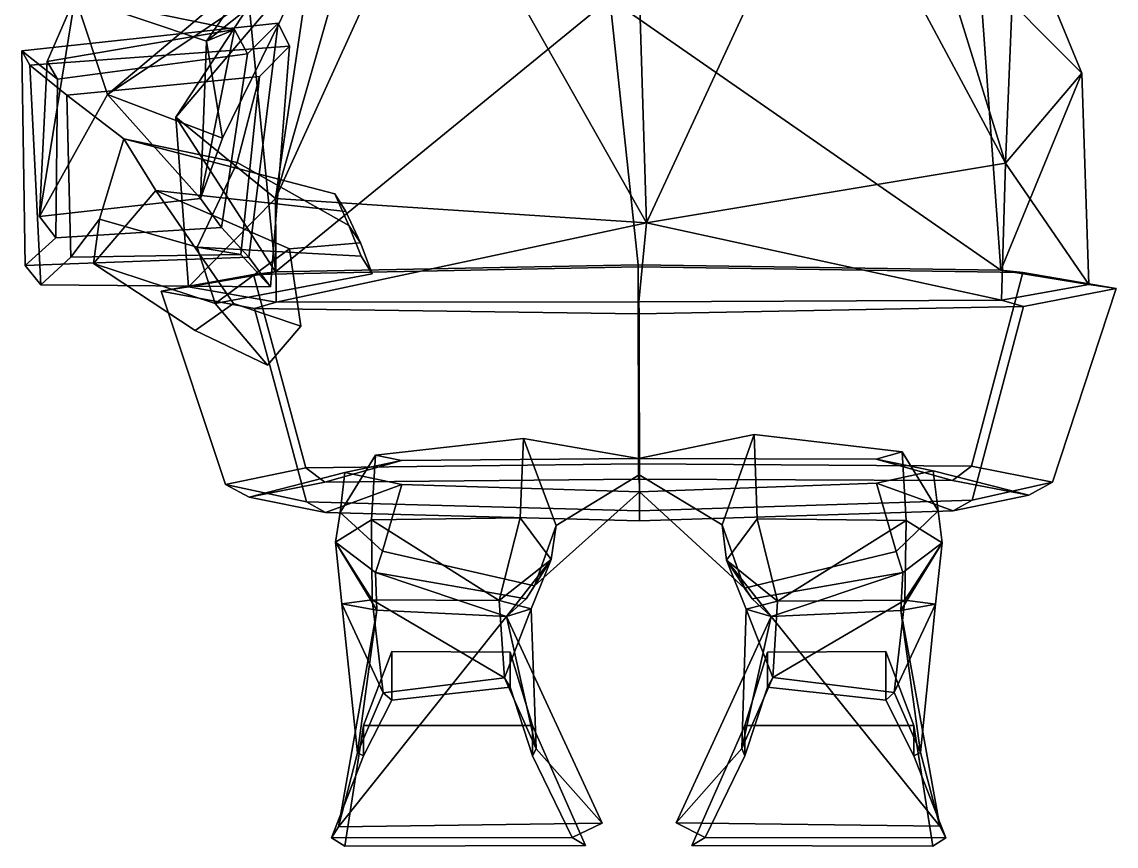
# Model space of a CAD drawing. Extents: x -174 to 221, y -153 to 354.
# Drawn here: x -173.9 to 131.2, y -153 to 76.7 of the extents above; entities that cross this region are included whole.
import ezdxf

# ---------------------------------------------------------------- set-up
doc = ezdxf.new("R2010")
doc.units = 0

msp = doc.modelspace()

# ---------------------------------------------------------------- linework, layer by layer
for points in [[(0.247299, 20.705917, -88.739159), (-58.729805, 125.082855, -54.153484), (-3.182247, 132.063507, -58.180061)], [(0.247299, 20.705917, -88.739159), (-3.182247, 132.063507, -58.180061), (50.818691, 129.828247, -50.803196)], [(100.391655, 37.348038, -53.367142), (0.247299, 20.705917, -88.739159), (50.818691, 129.828247, -50.803196)], [(100.391655, 37.348038, -53.367142), (50.818691, 129.828247, -50.803196), (76.204941, 115.336792, -35.915131)], [(-85.769226, 124.644775, 28.531847), (-159.090332, 83.692719, -32.146225), (-122.428047, 71.354523, 3.04317)], [(-93.32505, 94.530289, -9.623897), (-85.769226, 124.644775, 28.531847), (-122.428047, 71.354523, 3.04317)], [(-103.16938, 27.465271, -60.332008), (-58.729805, 125.082855, -54.153484), (0.247299, 20.705917, -88.739159)], [(-103.16938, 27.465271, -60.332008), (-77.562363, 117.42038, -40.523121), (-58.729805, 125.082855, -54.153484)], [(-77.562363, 117.42038, -40.523121), (-150.013916, 56.472809, -64.34774), (-159.090332, 83.692719, -32.146225)], [(-93.32505, 94.530289, -9.623897), (-150.013916, 56.472809, -64.34774), (-77.562363, 117.42038, -40.523121)], [(-103.16938, 27.465271, -60.332008), (-93.32505, 94.530289, -9.623897), (-77.562363, 117.42038, -40.523121)], [(100.391655, 37.348038, -53.367142), (76.204941, 115.336792, -35.915131), (103.301338, 107.151184, -0.448386)], [(93.023651, 91.225479, 89.430557), (121.654091, 62.469193, 10.896808), (103.301338, 107.151184, -0.448386)], [(121.654091, 62.469193, 10.896808), (100.391655, 37.348038, -53.367142), (103.301338, 107.151184, -0.448386)], [(-118.003609, 44.353348, -35.903622), (-150.013916, 56.472809, -64.34774), (-93.32505, 94.530289, -9.623897)], [(-110.537384, 81.342712, 82.465691), (-93.32505, 94.530289, -9.623897), (-130.976913, 50.204117, 2.253007)], [(-130.976913, 50.204117, 2.253007), (-93.32505, 94.530289, -9.623897), (-103.16938, 27.465271, -60.332008)], [(-118.003609, 44.353348, -35.903622), (-93.32505, 94.530289, -9.623897), (-122.428047, 71.354523, 3.04317)], [(99.128059, 7.574905, 80.964767), (93.023651, 91.225479, 89.430557), (-9.977456, 83.274536, 117.728706)], [(99.128059, 7.574905, 80.964767), (121.654091, 62.469193, 10.896808), (93.023651, 91.225479, 89.430557)], [(-169.015747, 22.504257, 10.559484), (-166.846191, 65.731598, 17.938486), (-159.090332, 83.692719, -32.146225)], [(-169.015747, 22.504257, 10.559484), (-159.090332, 83.692719, -32.146225), (-150.013916, 56.472809, -64.34774)], [(-114.649368, 74.61824, 13.486232), (-159.090332, 83.692719, -32.146225), (-166.846191, 65.731598, 17.938486)], [(-114.649368, 74.61824, 13.486232), (-122.428047, 71.354523, 3.04317), (-159.090332, 83.692719, -32.146225)], [(-103.16674, 7.027313, 80.676941), (-9.977456, 83.274536, 117.728706), (-110.537384, 81.342712, 82.465691)], [(-103.16674, 7.027313, 80.676941), (-2.055998, 8.989944, 110.965469), (-9.977456, 83.274536, 117.728706)], [(99.128059, 7.574905, 80.964767), (-9.977456, 83.274536, 117.728706), (-2.055998, 8.989944, 110.965469)], [(-103.16674, 7.027313, 80.676941), (-110.537384, 81.342712, 82.465691), (-130.976913, 50.204117, 2.253007)], [(-102.473389, 76.433151, 49.3088), (-173.908173, 68.718323, 56.186867), (-171.73175, 64.704071, 88.258858), (-99.249588, 70.004272, 81.643585)], [(-102.473389, 76.433151, 49.3088), (-111.00238, 67.799561, 48.768848), (-163.95192, 60.756241, 53.633236), (-173.908173, 68.718323, 56.186867)], [(-110.620972, 11.120178, 38.721439), (-118.279892, 19.454498, 41.075798), (-111.00238, 67.799561, 48.768848), (-102.473389, 76.433151, 49.3088)], [(-110.620972, 11.120178, 38.721439), (-102.473389, 76.433151, 49.3088), (-99.249588, 70.004272, 81.643585), (-104.559464, 2.901382, 71.330711)], [(-166.846191, 65.731598, 17.938486), (-163.95192, 60.756241, 53.633236), (-111.00238, 67.799561, 48.768848), (-114.649368, 74.61824, 13.486232)], [(-114.649368, 74.61824, 13.486232), (-111.00238, 67.799561, 48.768848), (-118.279892, 19.454498, 41.075798), (-124.05246, 27.483704, 6.252007)], [(-124.05246, 27.483704, 6.252007), (-122.428047, 71.354523, 3.04317), (-114.649368, 74.61824, 13.486232)], [(-124.05246, 27.483704, 6.252007), (-118.003609, 44.353348, -35.903622), (-122.428047, 71.354523, 3.04317)], [(-168.642944, 3.485886, 77.907875), (-171.73175, 64.704071, 88.258858), (-173.908173, 68.718323, 56.186867), (-173.000519, 8.827957, 45.512058)], [(-173.000519, 8.827957, 45.512058), (-173.908173, 68.718323, 56.186867), (-163.95192, 60.756241, 53.633236), (-164.432037, 16.583496, 45.892529)], [(-99.249588, 70.004272, 81.643585), (-171.73175, 64.704071, 88.258858), (-161.361542, 56.303223, 85.580055), (-107.658272, 61.547195, 81.120888)], [(-104.559464, 2.901382, 71.330711), (-99.249588, 70.004272, 81.643585), (-107.658272, 61.547195, 81.120888), (-112.843277, 11.892548, 73.87307)], [(-168.642944, 3.485886, 77.907875), (-160.228989, 11.154465, 78.29081), (-161.361542, 56.303223, 85.580055), (-171.73175, 64.704071, 88.258858)], [(-164.432037, 16.583496, 45.892529), (-163.95192, 60.756241, 53.633236), (-166.846191, 65.731598, 17.938486), (-169.015747, 22.504257, 10.559484)], [(-113.871964, 37.516129, 65.789383), (-107.658272, 61.547195, 81.120888), (-161.361542, 56.303223, 85.580055), (-145.482742, 44.176422, 70.640862)], [(-124.991196, 13.944489, 61.395432), (-112.843277, 11.892548, 73.87307), (-107.658272, 61.547195, 81.120888), (-113.871964, 37.516129, 65.789383)], [(99.128059, 7.574905, 80.964767), (123.608986, 3.562332, 5.801484), (121.654091, 62.469193, 10.896808)], [(123.608986, 3.562332, 5.801484), (100.391655, 37.348038, -53.367142), (121.654091, 62.469193, 10.896808)], [(-124.05246, 27.483704, 6.252007), (-169.015747, 22.504257, 10.559484), (-150.013916, 56.472809, -64.34774)], [(-152.264038, 21.760986, 65.960556), (-145.482742, 44.176422, 70.640862), (-161.361542, 56.303223, 85.580055), (-160.228989, 11.154465, 78.29081)], [(-124.05246, 27.483704, 6.252007), (-150.013916, 56.472809, -64.34774), (-118.003609, 44.353348, -35.903622)], [(-103.16674, 7.027313, 80.676941), (-130.976913, 50.204117, 2.253007), (-127.465317, 2.88269, 5.44425)], [(-127.465317, 2.88269, 5.44425), (-130.976913, 50.204117, 2.253007), (-103.16938, 27.465271, -60.332008)], [(-153.911301, 9.366928, 88.550514), (-136.529404, 29.705399, 93.172409), (-145.482742, 44.176422, 70.640862), (-152.264038, 21.760986, 65.960556)], [(-82.695473, 20.024139, 87.815956), (-113.871964, 37.516129, 65.789383), (-145.482742, 44.176422, 70.640862), (-86.644783, 28.779282, 90.658493)], [(-83.576721, 23.852539, 99.592598), (-86.644783, 28.779282, 90.658493), (-145.482742, 44.176422, 70.640862), (-136.529404, 29.705399, 93.172409)], [(-79.303207, 11.476547, 85.119965), (-124.991196, 13.944489, 61.395432), (-113.871964, 37.516129, 65.789383), (-82.695473, 20.024139, 87.815956)], [(99.315453, -0.808884, -73.608887), (0.247299, 20.705917, -88.739159), (100.391655, 37.348038, -53.367142)], [(123.608986, 3.562332, 5.801484), (99.315453, -0.808884, -73.608887), (100.391655, 37.348038, -53.367142)], [(-124.05246, 27.483704, 6.252007), (-118.279892, 19.454498, 41.075798), (-164.432037, 16.583496, 45.892529), (-169.015747, 22.504257, 10.559484)], [(-125.617653, -9.28894, 127.847672), (-114.854973, -1.715668, 138.056488), (-136.529404, 29.705399, 93.172409), (-153.911301, 9.366928, 88.550514)], [(-96.131248, -8.105576, 134.985901), (-99.32045, 13.524445, 97.607758), (-136.529404, 29.705399, 93.172409), (-114.854973, -1.715668, 138.056488)], [(-79.521118, 15.107529, 96.759834), (-83.576721, 23.852539, 99.592598), (-136.529404, 29.705399, 93.172409), (-99.32045, 13.524445, 97.607758)], [(-127.465317, 2.88269, 5.44425), (-103.16938, 27.465271, -60.332008), (-102.97934, -1.356476, -73.896713)], [(-102.97934, -1.356476, -73.896713), (-103.16938, 27.465271, -60.332008), (0.247299, 20.705917, -88.739159)], [(-79.521118, 15.107529, 96.759834), (-82.695473, 20.024139, 87.815956), (-86.644783, 28.779282, 90.658493), (-83.576721, 23.852539, 99.592598)], [(-124.991196, 13.944489, 61.395432), (-152.264038, 21.760986, 65.960556), (-160.228989, 11.154465, 78.29081), (-112.843277, 11.892548, 73.87307)], [(-119.988914, -1.766205, 82.658348), (-153.911301, 9.366928, 88.550514), (-152.264038, 21.760986, 65.960556), (-124.991196, 13.944489, 61.395432)], [(-110.620972, 11.120178, 38.721439), (-173.000519, 8.827957, 45.512058), (-164.432037, 16.583496, 45.892529), (-118.279892, 19.454498, 41.075798)], [(-102.97934, -1.356476, -73.896713), (0.247299, 20.705917, -88.739159), (-1.814997, -1.254578, -103.91156)], [(-76.216385, 6.536301, 94.081154), (-79.303207, 11.476547, 85.119965), (-82.695473, 20.024139, 87.815956), (-79.521118, 15.107529, 96.759834)], [(99.315453, -0.808884, -73.608887), (-1.814997, -1.254578, -103.91156), (0.247299, 20.705917, -88.739159)], [(-76.216385, 6.536301, 94.081154), (-119.988914, -1.766205, 82.658348), (-124.991196, 13.944489, 61.395432), (-79.303207, 11.476547, 85.119965)], [(-76.216385, 6.536301, 94.081154), (-79.521118, 15.107529, 96.759834), (-99.32045, 13.524445, 97.607758), (-119.988914, -1.766205, 82.658348)], [(-105.4599, -18.961136, 132.94606), (-119.988914, -1.766205, 82.658348), (-99.32045, 13.524445, 97.607758), (-96.131248, -8.105576, 134.985901)], [(-110.620972, 11.120178, 38.721439), (-104.559464, 2.901382, 71.330711), (-168.642944, 3.485886, 77.907875), (-173.000519, 8.827957, 45.512058)], [(-104.559464, 2.901382, 71.330711), (-112.843277, 11.892548, 73.87307), (-160.228989, 11.154465, 78.29081), (-168.642944, 3.485886, 77.907875)], [(-105.4599, -18.961136, 132.94606), (-125.617653, -9.28894, 127.847672), (-153.911301, 9.366928, 88.550514), (-119.988914, -1.766205, 82.658348)], [(-135.088791, 1.688461, 5.373771), (-109.275215, 6.293777, 89.026627), (-103.16674, 7.027313, 80.676941), (-127.465317, 2.88269, 5.44425)], [(-109.275215, 6.293777, 89.026627), (-135.088791, 1.688461, 5.373771), (-117.138664, -52.209274, 2.658217), (-94.705292, -47.613098, 86.306267)], [(-2.068377, 8.475143, 123.241745), (-2.055998, 8.989944, 110.965469), (-103.16674, 7.027313, 80.676941), (-109.275215, 6.293777, 89.026627)], [(-1.948855, -46.433823, 120.451897), (-2.068377, 8.475143, 123.241745), (-109.275215, 6.293777, 89.026627), (-94.705292, -47.613098, 86.306267)], [(-2.068377, 8.475143, 123.241745), (105.22123, 6.874405, 89.331818), (99.128059, 7.574905, 80.964767), (-2.055998, 8.989944, 110.965469)], [(-1.948855, -46.433823, 120.451897), (90.886169, -47.110718, 86.570328), (105.22123, 6.874405, 89.331818), (-2.068377, 8.475143, 123.241745)], [(105.22123, 6.874405, 89.331818), (90.886169, -47.110718, 86.570328), (113.522278, -51.584892, 2.986406), (131.237564, 2.409378, 5.752706)], [(131.237564, 2.409378, 5.752706), (123.608986, 3.562332, 5.801484), (99.128059, 7.574905, 80.964767), (105.22123, 6.874405, 89.331818)], [(105.432991, -2.599274, -85.336411), (99.315453, -0.808884, -73.608887), (123.608986, 3.562332, 5.801484), (131.237564, 2.409378, 5.752706)], [(-109.063454, -3.179886, -85.641594), (-135.088791, 1.688461, 5.373771), (-127.465317, 2.88269, 5.44425), (-102.97934, -1.356476, -73.896713)], [(-117.138664, -52.209274, 2.658217), (-135.088791, 1.688461, 5.373771), (-109.063454, -3.179886, -85.641594), (-94.493538, -57.086777, -88.361961)], [(113.522278, -51.584892, 2.986406), (91.097931, -56.584396, -88.0979), (105.432991, -2.599274, -85.336411), (131.237564, 2.409378, 5.752706)], [(-105.4599, -18.961136, 132.94606), (-96.131248, -8.105576, 134.985901), (-114.854973, -1.715668, 138.056488), (-125.617653, -9.28894, 127.847672)], [(-109.063454, -3.179886, -85.641594), (-102.97934, -1.356476, -73.896713), (-1.814997, -1.254578, -103.91156), (-1.774393, -4.669144, -119.547699)], [(105.432991, -2.599274, -85.336411), (-1.774393, -4.669144, -119.547699), (-1.814997, -1.254578, -103.91156), (99.315453, -0.808884, -73.608887)], [(91.097931, -56.584396, -88.0979), (-1.654512, -59.602234, -122.336945), (-1.774393, -4.669144, -119.547699), (105.432991, -2.599274, -85.336411)], [(-94.493538, -57.086777, -88.361961), (-109.063454, -3.179886, -85.641594), (-1.774393, -4.669144, -119.547699), (-1.654512, -59.602234, -122.336945)], [(-34.994339, -61.476913, 33.100868), (-34.055256, -39.389557, 64.381203), (-75.323227, -44.061172, 40.986992), (-76.4431, -62.027832, 21.436691)], [(-1.91547, -44.935257, 87.130783), (-68.057831, -45.550293, 62.628922), (-75.323227, -44.061172, 40.986992), (-34.055256, -39.389557, 64.381203)], [(-34.994339, -61.476913, 33.100868), (-26.28973, -73.170868, 8.015511), (-24.938179, -63.662949, 5.383225), (-34.055256, -39.389557, 64.381203)], [(-1.812952, -49.521759, 2.568599), (-1.91547, -44.935257, 87.130783), (-34.055256, -39.389557, 64.381203), (-24.938179, -63.662949, 5.383225)], [(-1.91547, -44.935257, 87.130783), (30.268047, -38.311447, 64.658836), (71.614517, -43.07576, 41.4118), (64.28231, -45.192062, 62.817219)], [(21.366638, -63.450027, 5.72235), (30.268047, -38.311447, 64.658836), (-1.91547, -44.935257, 87.130783), (-1.812952, -49.521759, 2.568599)], [(31.139507, -61.782776, 33.273941), (30.268047, -38.311447, 64.658836), (21.366638, -63.450027, 5.72235), (22.576345, -73.32151, 8.084921)], [(31.139507, -61.782776, 33.273941), (72.659454, -62.298645, 21.883175), (71.614517, -43.07576, 41.4118), (30.268047, -38.311447, 64.658836)], [(-89.382278, -51.615234, 77.714943), (-110.499596, -55.751236, 2.486778), (-83.863739, -48.83313, 2.872532), (-68.057831, -45.550293, 62.628922)], [(-1.926082, -50.694145, 107.932991), (-89.382278, -51.615234, 77.714943), (-68.057831, -45.550293, 62.628922), (-1.91547, -44.935257, 87.130783)], [(-76.4431, -62.027832, 21.436691), (-75.323227, -44.061172, 40.986992), (-85.159996, -60.028915, 2.633379), (-86.437271, -68.270958, 4.377717)], [(-68.057831, -45.550293, 62.628922), (-83.863739, -48.83313, 2.872532), (-85.159996, -60.028915, 2.633379), (-75.323227, -44.061172, 40.986992)], [(-1.926082, -50.694145, 107.932991), (-1.91547, -44.935257, 87.130783), (64.28231, -45.192062, 62.817219), (85.59906, -51.141571, 77.963905)], [(64.28231, -45.192062, 62.817219), (71.614517, -43.07576, 41.4118), (81.595848, -59.51944, 3.164573), (80.233055, -48.388931, 3.106012)], [(85.59906, -51.141571, 77.963905), (64.28231, -45.192062, 62.817219), (80.233055, -48.388931, 3.106012), (106.898705, -55.162766, 2.796096)], [(72.659454, -62.298645, 21.883175), (82.751701, -68.449188, 4.866199), (81.595848, -59.51944, 3.164573), (71.614517, -43.07576, 41.4118)], [(-94.705292, -47.613098, 86.306267), (-117.138664, -52.209274, 2.658217), (-110.499596, -55.751236, 2.486778), (-89.382278, -51.615234, 77.714943)], [(-1.948855, -46.433823, 120.451897), (-94.705292, -47.613098, 86.306267), (-89.382278, -51.615234, 77.714943), (-1.926082, -50.694145, 107.932991)], [(-1.948855, -46.433823, 120.451897), (-1.926082, -50.694145, 107.932991), (85.59906, -51.141571, 77.963905), (90.886169, -47.110718, 86.570328)], [(80.233055, -48.388931, 3.106012), (81.595848, -59.51944, 3.164573), (69.897911, -70.906013, -38.3396), (64.430389, -51.816772, -59.324085)], [(106.898705, -55.162766, 2.796096), (80.233055, -48.388931, 3.106012), (64.430389, -51.816772, -59.324085), (85.786453, -59.52536, -76.609749)], [(90.886169, -47.110718, 86.570328), (85.59906, -51.141571, 77.963905), (106.898705, -55.162766, 2.796096), (113.522278, -51.584892, 2.986406)], [(-110.499596, -55.751236, 2.486778), (-89.194885, -59.999008, -76.858719), (-67.90976, -52.175011, -59.512383), (-83.863739, -48.83313, 2.872532)], [(-83.863739, -48.83313, 2.872532), (-67.90976, -52.175011, -59.512383), (-73.33416, -70.782516, -38.815861), (-85.159996, -60.028915, 2.633379)], [(-1.706326, -54.292038, -85.382278), (-1.812952, -49.521759, 2.568599), (-24.938179, -63.662949, 5.383225), (-30.995148, -80.499321, -58.392414)], [(21.366638, -63.450027, 5.72235), (-1.812952, -49.521759, 2.568599), (-1.706326, -54.292038, -85.382278), (27.627106, -81.127228, -58.035629)], [(64.430389, -51.816772, -59.324085), (69.897911, -70.906013, -38.3396), (27.627106, -81.127228, -58.035629), (-1.706326, -54.292038, -85.382278)], [(85.786453, -59.52536, -76.609749), (64.430389, -51.816772, -59.324085), (-1.706326, -54.292038, -85.382278), (-1.665602, -62.347603, -106.924385)], [(113.522278, -51.584892, 2.986406), (106.898705, -55.162766, 2.796096), (85.786453, -59.52536, -76.609749), (91.097931, -56.584396, -88.0979)], [(-117.138664, -52.209274, 2.658217), (-94.493538, -57.086777, -88.361961), (-89.194885, -59.999008, -76.858719), (-110.499596, -55.751236, 2.486778)], [(-89.194885, -59.999008, -76.858719), (-1.665602, -62.347603, -106.924385), (-1.706326, -54.292038, -85.382278), (-67.90976, -52.175011, -59.512383)], [(-67.90976, -52.175011, -59.512383), (-1.706326, -54.292038, -85.382278), (-30.995148, -80.499321, -58.392414), (-73.33416, -70.782516, -38.815861)], [(-94.493538, -57.086777, -88.361961), (-1.654512, -59.602234, -122.336945), (-1.665602, -62.347603, -106.924385), (-89.194885, -59.999008, -76.858719)], [(91.097931, -56.584396, -88.0979), (85.786453, -59.52536, -76.609749), (-1.665602, -62.347603, -106.924385), (-1.654512, -59.602234, -122.336945)], [(-86.437271, -68.270958, 4.377717), (-85.159996, -60.028915, 2.633379), (-73.33416, -70.782516, -38.815861), (-75.317017, -76.707581, -12.508035)], [(82.751701, -68.449188, 4.866199), (71.726044, -76.777031, -12.126524), (69.897911, -70.906013, -38.3396), (81.595848, -59.51944, 3.164573)], [(-76.265938, -84.361404, 40.874321), (-76.4431, -62.027832, 21.436691), (-86.437271, -68.270958, 4.377717)], [(-40.77578, -84.526764, 51.39806), (-34.994339, -61.476913, 33.100868), (-76.4431, -62.027832, 21.436691)], [(-40.77578, -84.526764, 51.39806), (-76.4431, -62.027832, 21.436691), (-76.265938, -84.361404, 40.874321)], [(-40.77578, -84.526764, 51.39806), (-26.28973, -73.170868, 8.015511), (-34.994339, -61.476913, 33.100868)], [(-26.28973, -73.170868, 8.015511), (-33.261902, -84.061127, -19.121788), (-30.995148, -80.499321, -58.392414), (-24.938179, -63.662949, 5.383225)], [(22.576345, -73.32151, 8.084921), (21.366638, -63.450027, 5.72235), (27.627106, -81.127228, -58.035629), (29.703482, -84.057228, -19.04867)], [(36.773979, -84.69986, 51.497566), (31.139507, -61.782776, 33.273941), (22.576345, -73.32151, 8.084921)], [(36.773979, -84.69986, 51.497566), (72.659454, -62.298645, 21.883175), (31.139507, -61.782776, 33.273941)], [(36.773979, -84.69986, 51.497566), (72.329002, -84.508514, 41.209324), (72.659454, -62.298645, 21.883175)], [(72.329002, -84.508514, 41.209324), (82.751701, -68.449188, 4.866199), (72.659454, -62.298645, 21.883175)], [(-76.265938, -84.361404, 40.874321), (-86.437271, -68.270958, 4.377717), (-84.678444, -85.523735, 25.360409)], [(-84.678444, -85.523735, 25.360409), (-86.437271, -68.270958, 4.377717), (-74.953239, -87.257088, 9.953034)], [(-74.953239, -87.257088, 9.953034), (-86.437271, -68.270958, 4.377717), (-75.317017, -76.707581, -12.508035)], [(71.202263, -87.307899, 10.254636), (71.726044, -76.777031, -12.126524), (82.751701, -68.449188, 4.866199)], [(80.835197, -85.624237, 25.740969), (71.202263, -87.307899, 10.254636), (82.751701, -68.449188, 4.866199)], [(72.329002, -84.508514, 41.209324), (80.835197, -85.624237, 25.740969), (82.751701, -68.449188, 4.866199)], [(-75.317017, -76.707581, -12.508035), (-73.33416, -70.782516, -38.815861), (-30.995148, -80.499321, -58.392414), (-33.261902, -84.061127, -19.121788)], [(-40.77578, -84.526764, 51.39806), (-31.904705, -86.915039, 28.597746), (-26.28973, -73.170868, 8.015511)], [(-38.756241, -88.981667, 3.826856), (-33.261902, -84.061127, -19.121788), (-26.28973, -73.170868, 8.015511)], [(-31.904705, -86.915039, 28.597746), (-38.756241, -88.981667, 3.826856), (-26.28973, -73.170868, 8.015511)], [(71.726044, -76.777031, -12.126524), (29.703482, -84.057228, -19.04867), (27.627106, -81.127228, -58.035629), (69.897911, -70.906013, -38.3396)], [(36.773979, -84.69986, 51.497566), (22.576345, -73.32151, 8.084921), (28.039677, -87.015633, 28.61833)], [(35.040531, -89.006599, 3.874969), (22.576345, -73.32151, 8.084921), (29.703482, -84.057228, -19.04867)], [(28.039677, -87.015633, 28.61833), (22.576345, -73.32151, 8.084921), (35.040531, -89.006599, 3.874969)], [(-74.953239, -87.257088, 9.953034), (-75.317017, -76.707581, -12.508035), (-38.756241, -88.981667, 3.826856)], [(-38.756241, -88.981667, 3.826856), (-75.317017, -76.707581, -12.508035), (-33.261902, -84.061127, -19.121788)], [(35.040531, -89.006599, 3.874969), (29.703482, -84.057228, -19.04867), (71.726044, -76.777031, -12.126524)], [(71.202263, -87.307899, 10.254636), (35.040531, -89.006599, 3.874969), (71.726044, -76.777031, -12.126524)], [(-73.133865, -110.25322, 15.025782), (-76.265938, -84.361404, 40.874321), (-84.678444, -85.523735, 25.360409)], [(-39.35281, -106.141914, 27.476511), (-40.77578, -84.526764, 51.39806), (-76.265938, -84.361404, 40.874321)], [(-73.133865, -110.25322, 15.025782), (-39.35281, -106.141914, 27.476511), (-76.265938, -84.361404, 40.874321)], [(-39.35281, -106.141914, 27.476511), (-31.904705, -86.915039, 28.597746), (-40.77578, -84.526764, 51.39806)], [(35.492233, -106.067314, 27.537743), (36.773979, -84.69986, 51.497566), (28.039677, -87.015633, 28.61833)], [(69.337738, -110.163933, 15.264945), (72.329002, -84.508514, 41.209324), (35.492233, -106.067314, 27.537743)], [(35.492233, -106.067314, 27.537743), (72.329002, -84.508514, 41.209324), (36.773979, -84.69986, 51.497566)], [(69.337738, -110.163933, 15.264945), (80.835197, -85.624237, 25.740969), (72.329002, -84.508514, 41.209324)], [(-85.615341, -147.610062, -40.28862), (-80.344215, -127.017937, -7.293707), (-74.953239, -87.257088, 9.953034)], [(-85.615341, -147.610062, -40.28862), (-74.953239, -87.257088, 9.953034), (-38.756241, -88.981667, 3.826856)], [(-80.344215, -127.017937, -7.293707), (-73.133865, -110.25322, 15.025782), (-84.678444, -85.523735, 25.360409)], [(-80.344215, -127.017937, -7.293707), (-84.678444, -85.523735, 25.360409), (-74.953239, -87.257088, 9.953034)], [(-30.533632, -125.889175, -4.836708), (-31.904705, -86.915039, 28.597746), (-39.35281, -106.141914, 27.476511)], [(-30.533632, -125.889175, -4.836708), (-38.756241, -88.981667, 3.826856), (-31.904705, -86.915039, 28.597746)], [(26.837765, -125.810768, -4.827015), (35.492233, -106.067314, 27.537743), (28.039677, -87.015633, 28.61833)], [(26.837765, -125.810768, -4.827015), (28.039677, -87.015633, 28.61833), (35.040531, -89.006599, 3.874969)], [(82.102577, -147.504517, -39.992329), (35.040531, -89.006599, 3.874969), (71.202263, -87.307899, 10.254636)], [(76.662689, -126.921333, -7.020347), (80.835197, -85.624237, 25.740969), (69.337738, -110.163933, 15.264945)], [(76.662689, -126.921333, -7.020347), (71.202263, -87.307899, 10.254636), (80.835197, -85.624237, 25.740969)], [(82.102577, -147.504517, -39.992329), (71.202263, -87.307899, 10.254636), (76.662689, -126.921333, -7.020347)], [(-12.060748, -146.622101, -38.730793), (-85.615341, -147.610062, -40.28862), (-38.756241, -88.981667, 3.826856)], [(-12.060748, -146.622101, -38.730793), (-38.756241, -88.981667, 3.826856), (-30.533632, -125.889175, -4.836708)], [(8.537312, -146.542969, -38.824036), (26.837765, -125.810768, -4.827015), (35.040531, -89.006599, 3.874969)], [(8.537312, -146.542969, -38.824036), (35.040531, -89.006599, 3.874969), (82.102577, -147.504517, -39.992329)], [(-31.473774, -119.444199, 102.617195), (-37.787899, -98.997986, 87.801697), (-70.777412, -98.812683, 87.801697), (-78.613716, -119.444199, 102.617195)], [(-78.613716, -119.444199, 102.617195), (-70.777412, -98.812683, 87.801697), (-70.777412, -112.334389, 35.947453), (-78.613716, -127.827705, 43.725594)], [(-37.787899, -98.997986, 87.801697), (-37.787899, -108.736397, 35.947453), (-70.777412, -112.334389, 35.947453), (-70.777412, -98.812683, 87.801697)], [(-31.473774, -119.444199, 102.617195), (-31.473774, -127.827705, 43.725594), (-37.787899, -108.736397, 35.947453), (-37.787899, -98.997986, 87.801697)], [(27.673773, -119.444199, 102.617195), (74.813721, -119.444199, 102.617195), (66.977409, -98.812683, 87.801697), (33.987896, -98.997986, 87.801697)], [(27.673773, -119.444199, 102.617195), (33.987896, -98.997986, 87.801697), (33.987896, -108.736397, 35.947453), (27.673773, -127.827705, 43.725594)], [(33.987896, -98.997986, 87.801697), (66.977409, -98.812683, 87.801697), (66.977409, -112.334389, 35.947453), (33.987896, -108.736397, 35.947453)], [(74.813721, -119.444199, 102.617195), (74.813721, -127.827705, 43.725594), (66.977409, -112.334389, 35.947453), (66.977409, -98.812683, 87.801697)], [(-39.35281, -106.141914, 27.476511), (-73.133865, -110.25322, 15.025782), (-70.777412, -112.334389, 35.947453), (-37.787899, -108.736397, 35.947453)], [(-30.533632, -125.889175, -4.836708), (-39.35281, -106.141914, 27.476511), (-37.787899, -108.736397, 35.947453), (-31.473774, -127.827705, 43.725594)], [(26.837765, -125.810768, -4.827015), (27.673773, -127.827705, 43.725594), (33.987896, -108.736397, 35.947453), (35.492233, -106.067314, 27.537743)], [(35.492233, -106.067314, 27.537743), (33.987896, -108.736397, 35.947453), (66.977409, -112.334389, 35.947453), (69.337738, -110.163933, 15.264945)], [(-80.344215, -127.017937, -7.293707), (-78.613716, -127.827705, 43.725594), (-70.777412, -112.334389, 35.947453), (-73.133865, -110.25322, 15.025782)], [(76.662689, -126.921333, -7.020347), (69.337738, -110.163933, 15.264945), (66.977409, -112.334389, 35.947453), (74.813721, -127.827705, 43.725594)], [(-83.890282, -153.029465, 102.617195), (-78.613716, -119.444199, 102.617195), (-78.613716, -127.827705, 43.725594), (-87.594154, -150.72316, 36.317848)], [(-16.70689, -152.844147, 102.617195), (-31.473774, -119.444199, 102.617195), (-78.613716, -119.444199, 102.617195), (-83.890282, -153.029465, 102.617195)], [(-16.70689, -152.844147, 102.617195), (-20.410763, -150.617264, 32.613968), (-31.473774, -127.827705, 43.725594), (-31.473774, -119.444199, 102.617195)], [(12.906889, -152.844147, 102.617195), (80.090286, -153.029465, 102.617195), (74.813721, -119.444199, 102.617195), (27.673773, -119.444199, 102.617195)], [(12.906889, -152.844147, 102.617195), (27.673773, -119.444199, 102.617195), (27.673773, -127.827705, 43.725594), (16.610764, -150.617264, 32.613968)], [(80.090286, -153.029465, 102.617195), (83.794151, -150.72316, 36.317848), (74.813721, -127.827705, 43.725594), (74.813721, -119.444199, 102.617195)], [(-85.615341, -147.610062, -40.28862), (-87.594154, -150.72316, 36.317848), (-78.613716, -127.827705, 43.725594), (-80.344215, -127.017937, -7.293707)], [(-12.060748, -146.622101, -38.730793), (-30.533632, -125.889175, -4.836708), (-31.473774, -127.827705, 43.725594), (-20.410763, -150.617264, 32.613968)], [(8.537312, -146.542969, -38.824036), (16.610764, -150.617264, 32.613968), (27.673773, -127.827705, 43.725594), (26.837765, -125.810768, -4.827015)], [(82.102577, -147.504517, -39.992329), (76.662689, -126.921333, -7.020347), (74.813721, -127.827705, 43.725594), (83.794151, -150.72316, 36.317848)], [(-85.615341, -147.610062, -40.28862), (-12.060748, -146.622101, -38.730793), (-20.410763, -150.617264, 32.613968), (-87.594154, -150.72316, 36.317848)], [(82.102577, -147.504517, -39.992329), (83.794151, -150.72316, 36.317848), (16.610764, -150.617264, 32.613968), (8.537312, -146.542969, -38.824036)], [(-83.890282, -153.029465, 102.617195), (-87.594154, -150.72316, 36.317848), (-20.410763, -150.617264, 32.613968), (-16.70689, -152.844147, 102.617195)], [(80.090286, -153.029465, 102.617195), (12.906889, -152.844147, 102.617195), (16.610764, -150.617264, 32.613968), (83.794151, -150.72316, 36.317848)]]:
    msp.add_3dface(points)

doc.saveas('drawing.dxf')
